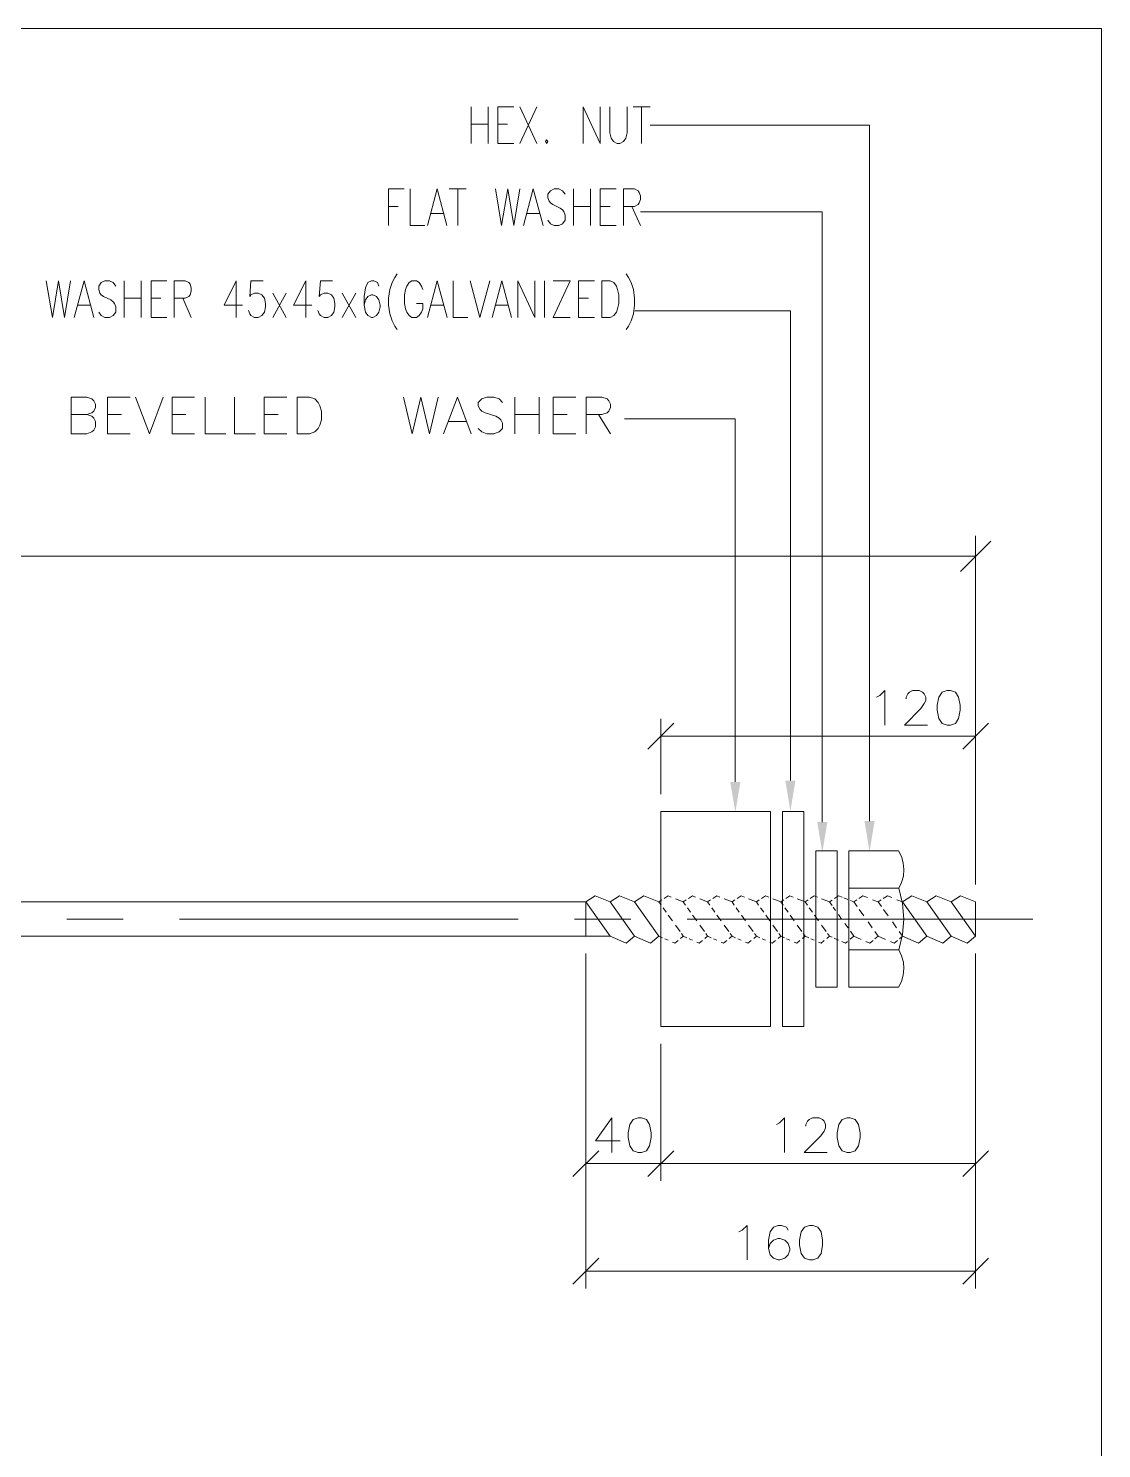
# Model space of a CAD drawing. Header units: millimetres. Extents: x 2 to 579, y 1 to 405.
# Drawn here: x 197.5 to 245.1, y 152.6 to 215.6 of the extents above; entities that cross this region are included whole.
import ezdxf

# ---------------------------------------------------------------- set-up
doc = ezdxf.new("R2010")
doc.units = ezdxf.units.MM
doc.linetypes.add('XKITLINE00', pattern=[0])
doc.layers.add('GraphicObject', color=6, linetype='Continuous', lineweight=0)
doc.layers.add('LinkedObject', color=7, linetype='Continuous', lineweight=0)

# ---------------------------------------------------------------- blocks, each defined once
blk = doc.blocks.new('*A3')
at = {"layer": 'GraphicObject', "color": 3, "linetype": 'XKITLINE00', "lineweight": 0}
for p, q in [((245.119, 215.557), (110.559, 215.557)), ((245.119, 76.605), (245.119, 215.557))]:
    blk.add_line(p, q, dxfattribs=at)
blk = doc.blocks.new('*A4')
at = {"layer": 'LinkedObject'}
for points in [[(229.106, 182.17), (228.881, 180.82), (228.656, 182.17)], [(231.548, 182.231), (231.323, 180.881), (231.098, 182.231)], [(232.963, 180.391), (232.738, 179.041), (232.513, 180.391)], [(235.056, 180.431), (234.831, 179.081), (234.606, 180.431)]]:
    blk.add_hatch(color=1, dxfattribs=at).paths.add_polyline_path(points, flags=17)
at = {"layer": 'LinkedObject', "color": 2, "linetype": 'XKITLINE00', "lineweight": 0}
for p, q in [((217.168, 212.083), (217.168, 210.463)), ((217.924, 212.083), (217.924, 210.463)), ((218.356, 210.463), (218.356, 212.083)), ((218.356, 212.083), (219.058, 212.083)), ((220.084, 212.083), (219.328, 210.463)), ((219.328, 212.083), (220.084, 210.463)), ((222.136, 210.463), (222.136, 212.083)), ((222.136, 212.083), (222.892, 210.463)), ((222.892, 210.463), (222.892, 212.083)), ((223.324, 212.083), (223.324, 210.926)), ((224.08, 210.926), (224.08, 212.083)), ((224.35, 212.083), (225.106, 212.083)), ((224.728, 212.083), (224.728, 210.463)), ((217.168, 211.312), (217.924, 211.312)), ((218.356, 211.312), (218.788, 211.312)), ((223.324, 210.926), (223.378, 210.695)), ((224.026, 210.695), (224.08, 210.926)), ((219.058, 210.463), (218.356, 210.463)), ((220.516, 210.617), (220.462, 210.54)), ((220.462, 210.54), (220.516, 210.463)), ((220.57, 210.54), (220.516, 210.617)), ((220.516, 210.463), (220.57, 210.54)), ((223.378, 210.695), (223.486, 210.54)), ((223.486, 210.54), (223.648, 210.463)), ((223.648, 210.463), (223.756, 210.463)), ((223.756, 210.463), (223.918, 210.54)), ((223.918, 210.54), (224.026, 210.695)), ((213.501, 206.822), (213.501, 208.442)), ((213.501, 208.442), (214.203, 208.442)), ((214.473, 208.442), (214.473, 206.822)), ((215.229, 206.822), (215.661, 208.442)), ((215.661, 208.442), (216.093, 206.822)), ((216.201, 208.442), (216.957, 208.442)), ((216.579, 208.442), (216.579, 206.822)), ((218.253, 208.442), (218.523, 206.822)), ((218.523, 206.822), (218.793, 208.442)), ((218.793, 208.442), (219.063, 206.822)), ((219.063, 206.822), (219.333, 208.442)), ((219.495, 206.822), (219.927, 208.442)), ((219.927, 208.442), (220.359, 206.822)), ((220.575, 208.21), (220.683, 208.365)), ((220.683, 208.365), (220.845, 208.442)), ((220.845, 208.442), (221.061, 208.442)), ((221.061, 208.442), (221.223, 208.365)), ((221.223, 208.365), (221.331, 208.21)), ((221.709, 208.442), (221.709, 206.822)), ((222.465, 208.442), (222.465, 206.822)), ((222.897, 206.822), (222.897, 208.442)), ((222.897, 208.442), (223.599, 208.442)), ((223.923, 206.822), (223.923, 208.442)), ((223.923, 208.442), (224.409, 208.442)), ((224.409, 208.442), (224.571, 208.365)), ((224.571, 208.365), (224.625, 208.287)), ((213.501, 207.67), (213.933, 207.67)), ((220.575, 208.056), (220.575, 208.21)), ((220.629, 207.902), (220.575, 208.056)), ((220.683, 207.825), (220.629, 207.902)), ((220.791, 207.747), (220.683, 207.825)), ((221.115, 207.593), (220.791, 207.747)), ((221.709, 207.67), (222.465, 207.67)), ((222.897, 207.67), (223.329, 207.67)), ((224.409, 207.67), (223.923, 207.67)), ((224.301, 207.67), (224.679, 206.822)), ((224.571, 207.747), (224.409, 207.67)), ((224.625, 207.825), (224.571, 207.747)), ((224.625, 208.287), (224.679, 208.133)), ((224.679, 207.979), (224.625, 207.825)), ((224.679, 208.133), (224.679, 207.979)), ((215.391, 207.362), (215.931, 207.362)), ((219.657, 207.362), (220.197, 207.362)), ((220.575, 207.053), (220.683, 206.899)), ((221.223, 207.516), (221.115, 207.593)), ((221.277, 207.439), (221.223, 207.516)), ((221.223, 206.899), (221.331, 207.053)), ((221.331, 207.285), (221.277, 207.439)), ((221.331, 207.053), (221.331, 207.285)), ((214.473, 206.822), (215.121, 206.822)), ((220.683, 206.899), (220.845, 206.822)), ((220.845, 206.822), (221.061, 206.822)), ((221.061, 206.822), (221.223, 206.899)), ((223.599, 206.822), (222.897, 206.822)), ((213.673, 204.295), (213.781, 204.526)), ((213.781, 204.526), (213.889, 204.68)), ((224.149, 204.526), (224.041, 204.68)), ((224.257, 204.295), (224.149, 204.526)), ((198.337, 204.372), (198.607, 202.752)), ((198.607, 202.752), (198.877, 204.372)), ((198.877, 204.372), (199.147, 202.752)), ((199.147, 202.752), (199.417, 204.372)), ((199.579, 202.752), (200.011, 204.372)), ((200.011, 204.372), (200.443, 202.752)), ((200.659, 204.14), (200.767, 204.295)), ((200.659, 203.986), (200.659, 204.14)), ((200.713, 203.832), (200.659, 203.986)), ((200.767, 204.295), (200.929, 204.372)), ((200.929, 204.372), (201.145, 204.372)), ((201.145, 204.372), (201.307, 204.295)), ((201.307, 204.295), (201.415, 204.14)), ((201.793, 204.372), (201.793, 202.752)), ((202.549, 204.372), (202.549, 202.752)), ((202.981, 202.752), (202.981, 204.372)), ((202.981, 204.372), (203.683, 204.372)), ((204.007, 202.752), (204.007, 204.372)), ((204.007, 204.372), (204.493, 204.372)), ((204.493, 204.372), (204.655, 204.295)), ((204.655, 204.295), (204.709, 204.218)), ((204.709, 204.218), (204.763, 204.063)), ((204.763, 203.909), (204.709, 203.755)), ((204.763, 204.063), (204.763, 203.909)), ((206.761, 204.372), (206.221, 203.292)), ((206.761, 202.752), (206.761, 204.372)), ((207.355, 203.678), (207.409, 204.372)), ((207.409, 204.372), (207.949, 204.372)), ((209.839, 204.372), (209.299, 203.292)), ((209.839, 202.752), (209.839, 204.372)), ((210.433, 203.678), (210.487, 204.372)), ((210.487, 204.372), (211.027, 204.372)), ((212.485, 204.063), (212.431, 203.678)), ((212.593, 204.295), (212.485, 204.063)), ((212.755, 204.372), (212.593, 204.295)), ((212.863, 204.372), (212.755, 204.372)), ((213.025, 204.295), (212.863, 204.372)), ((213.079, 204.14), (213.025, 204.295)), ((213.511, 203.6), (213.565, 203.986)), ((213.565, 203.986), (213.673, 204.295)), ((214.267, 203.986), (214.213, 203.755)), ((214.321, 204.14), (214.267, 203.986)), ((214.429, 204.295), (214.321, 204.14)), ((214.537, 204.372), (214.429, 204.295)), ((214.753, 204.372), (214.537, 204.372)), ((214.861, 204.295), (214.753, 204.372)), ((214.969, 204.14), (214.861, 204.295)), ((215.023, 203.986), (214.969, 204.14)), ((215.239, 202.752), (215.671, 204.372)), ((215.671, 204.372), (216.103, 202.752)), ((216.373, 204.372), (216.373, 202.752)), ((217.129, 204.372), (217.561, 202.752)), ((217.561, 202.752), (217.993, 204.372)), ((218.101, 202.752), (218.533, 204.372)), ((218.533, 204.372), (218.965, 202.752)), ((219.235, 202.752), (219.235, 204.372)), ((219.235, 204.372), (219.991, 202.752)), ((219.991, 202.752), (219.991, 204.372)), ((220.423, 204.372), (220.423, 202.752)), ((220.801, 204.372), (221.557, 204.372)), ((221.557, 204.372), (220.801, 202.752)), ((221.935, 202.752), (221.935, 204.372)), ((221.935, 204.372), (222.637, 204.372)), ((222.961, 202.752), (222.961, 204.372)), ((222.961, 204.372), (223.339, 204.372)), ((223.339, 204.372), (223.501, 204.295)), ((223.501, 204.295), (223.609, 204.14)), ((223.609, 204.14), (223.663, 203.986)), ((223.663, 203.986), (223.717, 203.755)), ((224.365, 203.986), (224.257, 204.295)), ((224.419, 203.6), (224.365, 203.986)), ((199.741, 203.292), (200.281, 203.292)), ((200.767, 203.755), (200.713, 203.832)), ((200.875, 203.678), (200.767, 203.755)), ((201.199, 203.523), (200.875, 203.678)), ((201.307, 203.446), (201.199, 203.523)), ((201.361, 203.369), (201.307, 203.446)), ((201.415, 203.215), (201.361, 203.369)), ((201.793, 203.6), (202.549, 203.6)), ((202.981, 203.6), (203.413, 203.6)), ((204.493, 203.6), (204.007, 203.6)), ((204.385, 203.6), (204.763, 202.752)), ((204.655, 203.678), (204.493, 203.6)), ((204.709, 203.755), (204.655, 203.678)), ((206.221, 203.292), (207.031, 203.292)), ((207.409, 203.755), (207.355, 203.678)), ((207.571, 203.832), (207.409, 203.755)), ((207.733, 203.832), (207.571, 203.832)), ((207.895, 203.755), (207.733, 203.832)), ((208.003, 203.6), (207.895, 203.755)), ((208.057, 203.369), (208.003, 203.6)), ((208.057, 203.215), (208.057, 203.369)), ((208.975, 203.832), (208.381, 202.752)), ((208.381, 203.832), (208.975, 202.752)), ((209.299, 203.292), (210.109, 203.292)), ((210.487, 203.755), (210.433, 203.678)), ((210.649, 203.832), (210.487, 203.755)), ((210.811, 203.832), (210.649, 203.832)), ((210.973, 203.755), (210.811, 203.832)), ((211.081, 203.6), (210.973, 203.755)), ((211.135, 203.369), (211.081, 203.6)), ((211.135, 203.215), (211.135, 203.369)), ((212.053, 203.832), (211.459, 202.752)), ((211.459, 203.832), (212.053, 202.752)), ((212.431, 203.678), (212.431, 203.292)), ((212.485, 203.523), (212.431, 203.292)), ((212.431, 203.292), (212.485, 202.983)), ((212.593, 203.678), (212.485, 203.523)), ((212.755, 203.755), (212.593, 203.678)), ((212.809, 203.755), (212.755, 203.755)), ((212.971, 203.678), (212.809, 203.755)), ((213.079, 203.523), (212.971, 203.678)), ((213.133, 203.292), (213.079, 203.523)), ((213.133, 203.215), (213.133, 203.292)), ((213.511, 203.292), (213.511, 203.6)), ((213.565, 202.906), (213.511, 203.292)), ((214.213, 203.755), (214.213, 203.369)), ((214.213, 203.369), (214.267, 203.138)), ((215.023, 203.369), (214.753, 203.369)), ((215.023, 203.138), (215.023, 203.369)), ((215.401, 203.292), (215.941, 203.292)), ((218.263, 203.292), (218.803, 203.292)), ((221.935, 203.6), (222.367, 203.6)), ((223.717, 203.369), (223.663, 203.138)), ((223.717, 203.755), (223.717, 203.369)), ((224.365, 202.906), (224.419, 203.292)), ((224.419, 203.292), (224.419, 203.6)), ((200.659, 202.983), (200.767, 202.829)), ((200.767, 202.829), (200.929, 202.752)), ((200.929, 202.752), (201.145, 202.752)), ((201.145, 202.752), (201.307, 202.829)), ((201.307, 202.829), (201.415, 202.983)), ((201.415, 202.983), (201.415, 203.215)), ((203.683, 202.752), (202.981, 202.752)), ((207.301, 203.06), (207.355, 202.906)), ((207.355, 202.906), (207.409, 202.829)), ((207.409, 202.829), (207.571, 202.752)), ((207.571, 202.752), (207.733, 202.752)), ((207.733, 202.752), (207.895, 202.829)), ((207.895, 202.829), (208.003, 202.983)), ((208.003, 202.983), (208.057, 203.215)), ((210.379, 203.06), (210.433, 202.906)), ((210.433, 202.906), (210.487, 202.829)), ((210.487, 202.829), (210.649, 202.752)), ((210.649, 202.752), (210.811, 202.752)), ((210.811, 202.752), (210.973, 202.829)), ((210.973, 202.829), (211.081, 202.983)), ((211.081, 202.983), (211.135, 203.215)), ((212.485, 202.983), (212.593, 202.829)), ((212.593, 202.829), (212.755, 202.752)), ((212.755, 202.752), (212.809, 202.752)), ((212.809, 202.752), (212.971, 202.829)), ((212.971, 202.829), (213.079, 202.983)), ((213.079, 202.983), (213.133, 203.215)), ((213.673, 202.598), (213.565, 202.906)), ((214.267, 203.138), (214.321, 202.983)), ((214.321, 202.983), (214.429, 202.829)), ((214.429, 202.829), (214.537, 202.752)), ((214.537, 202.752), (214.753, 202.752)), ((214.753, 202.752), (214.861, 202.829)), ((214.861, 202.829), (214.969, 202.983)), ((214.969, 202.983), (215.023, 203.138)), ((216.373, 202.752), (217.021, 202.752)), ((220.801, 202.752), (221.557, 202.752)), ((222.637, 202.752), (221.935, 202.752)), ((223.339, 202.752), (222.961, 202.752)), ((223.501, 202.829), (223.339, 202.752)), ((223.609, 202.983), (223.501, 202.829)), ((223.663, 203.138), (223.609, 202.983)), ((224.257, 202.598), (224.365, 202.906)), ((213.781, 202.366), (213.673, 202.598)), ((213.889, 202.212), (213.781, 202.366)), ((224.041, 202.212), (224.149, 202.366)), ((224.149, 202.366), (224.257, 202.598)), ((199.435, 197.597), (199.435, 199.217)), ((199.435, 199.217), (200.13, 199.217)), ((200.13, 199.217), (200.361, 199.139)), ((200.361, 199.139), (200.438, 199.062)), ((200.438, 199.062), (200.515, 198.908)), ((200.515, 198.908), (200.515, 198.754)), ((201.055, 197.597), (201.055, 199.217)), ((201.055, 199.217), (202.058, 199.217)), ((202.29, 199.217), (202.907, 197.597)), ((202.907, 197.597), (203.524, 199.217)), ((203.91, 197.597), (203.91, 199.217)), ((203.91, 199.217), (204.912, 199.217)), ((205.375, 199.217), (205.375, 197.597)), ((206.687, 199.217), (206.687, 197.597)), ((207.998, 197.597), (207.998, 199.217)), ((207.998, 199.217), (209.001, 199.217)), ((209.464, 197.597), (209.464, 199.217)), ((209.464, 199.217), (210.004, 199.217)), ((210.004, 199.217), (210.235, 199.139)), ((210.235, 199.139), (210.39, 198.985)), ((210.39, 198.985), (210.467, 198.831)), ((214.17, 199.217), (214.555, 197.597)), ((214.555, 197.597), (214.941, 199.217)), ((214.941, 199.217), (215.327, 197.597)), ((215.327, 197.597), (215.712, 199.217)), ((215.944, 197.597), (216.561, 199.217)), ((216.561, 199.217), (217.178, 197.597)), ((217.487, 198.985), (217.641, 199.139)), ((217.487, 198.831), (217.487, 198.985)), ((217.641, 199.139), (217.872, 199.217)), ((217.872, 199.217), (218.181, 199.217)), ((218.181, 199.217), (218.412, 199.139)), ((218.412, 199.139), (218.567, 198.985)), ((219.107, 199.217), (219.107, 197.597)), ((220.187, 199.217), (220.187, 197.597)), ((220.804, 197.597), (220.804, 199.217)), ((220.804, 199.217), (221.807, 199.217)), ((222.27, 197.597), (222.27, 199.217)), ((222.27, 199.217), (222.964, 199.217)), ((222.964, 199.217), (223.195, 199.139)), ((223.195, 199.139), (223.272, 199.062)), ((223.272, 199.062), (223.35, 198.908)), ((223.35, 198.908), (223.35, 198.754)), ((200.13, 198.445), (199.435, 198.445)), ((199.435, 198.445), (200.13, 198.445)), ((200.361, 198.522), (200.13, 198.445)), ((200.13, 198.445), (200.361, 198.368)), ((200.438, 198.599), (200.361, 198.522)), ((200.361, 198.368), (200.438, 198.291)), ((200.515, 198.754), (200.438, 198.599)), ((200.438, 198.291), (200.515, 198.137)), ((201.055, 198.445), (201.672, 198.445)), ((203.91, 198.445), (204.527, 198.445)), ((207.998, 198.445), (208.615, 198.445)), ((210.467, 198.831), (210.544, 198.599)), ((210.544, 198.599), (210.544, 198.214)), ((217.564, 198.677), (217.487, 198.831)), ((217.641, 198.599), (217.564, 198.677)), ((217.795, 198.522), (217.641, 198.599)), ((218.258, 198.368), (217.795, 198.522)), ((218.412, 198.291), (218.258, 198.368)), ((218.49, 198.214), (218.412, 198.291)), ((219.107, 198.445), (220.187, 198.445)), ((220.804, 198.445), (221.421, 198.445)), ((222.964, 198.445), (222.27, 198.445)), ((222.81, 198.445), (223.35, 197.597)), ((223.195, 198.522), (222.964, 198.445)), ((223.272, 198.599), (223.195, 198.522)), ((223.35, 198.754), (223.272, 198.599)), ((200.13, 197.597), (199.435, 197.597)), ((200.361, 197.674), (200.13, 197.597)), ((200.438, 197.751), (200.361, 197.674)), ((200.515, 197.905), (200.438, 197.751)), ((200.515, 198.137), (200.515, 197.905)), ((202.058, 197.597), (201.055, 197.597)), ((204.912, 197.597), (203.91, 197.597)), ((205.375, 197.597), (206.301, 197.597)), ((206.687, 197.597), (207.612, 197.597)), ((209.001, 197.597), (207.998, 197.597)), ((210.004, 197.597), (209.464, 197.597)), ((210.235, 197.674), (210.004, 197.597)), ((210.39, 197.828), (210.235, 197.674)), ((210.467, 197.982), (210.39, 197.828)), ((210.544, 198.214), (210.467, 197.982)), ((216.175, 198.137), (216.947, 198.137)), ((217.487, 197.828), (217.641, 197.674)), ((217.641, 197.674), (217.872, 197.597)), ((217.872, 197.597), (218.181, 197.597)), ((218.181, 197.597), (218.412, 197.674)), ((218.412, 197.674), (218.567, 197.828)), ((218.567, 198.059), (218.49, 198.214)), ((218.567, 197.828), (218.567, 198.059)), ((221.807, 197.597), (220.804, 197.597))]:
    blk.add_line(p, q, dxfattribs=at)
at = {"layer": 'LinkedObject', "color": 1, "linetype": 'XKITLINE00', "lineweight": 0}
for p, q in [((234.831, 211.273), (225.11, 211.273)), ((234.831, 180.431), (234.831, 211.273)), ((232.738, 207.424), (224.683, 207.424)), ((232.738, 180.391), (232.738, 207.424)), ((231.323, 203.041), (224.423, 203.041)), ((231.323, 182.231), (231.323, 203.041)), ((228.881, 198.253), (223.975, 198.253)), ((228.881, 182.17), (228.881, 198.253)), ((238.86, 191.494), (240.21, 192.844)), ((239.535, 177.752), (239.535, 193.069)), ((239.535, 192.169), (117.06, 192.169)), ((226.155, 184.768), (225.008, 183.62)), ((225.581, 181.624), (225.581, 184.959)), ((238.961, 183.62), (240.109, 184.768)), ((239.535, 177.617), (239.535, 184.959)), ((225.581, 184.194), (239.535, 184.194)), ((222.255, 174.572), (222.255, 159.727)), ((222.255, 174.529), (222.255, 164.49)), ((239.535, 174.572), (239.535, 159.727)), ((239.535, 173.492), (239.535, 164.49)), ((225.581, 170.565), (225.581, 164.49)), ((225.581, 169.433), (225.581, 164.49)), ((222.829, 165.829), (221.681, 164.682)), ((225.008, 164.682), (226.155, 165.829)), ((226.155, 165.829), (225.008, 164.682)), ((238.961, 164.682), (240.109, 165.829)), ((222.255, 165.255), (225.581, 165.255)), ((225.581, 165.255), (239.535, 165.255)), ((222.829, 161.066), (221.681, 159.918)), ((239.535, 160.492), (222.255, 160.492)), ((238.961, 159.918), (240.109, 161.066))]:
    blk.add_line(p, q, dxfattribs=at)
at = {"layer": 'LinkedObject', "color": 7, "linetype": 'XKITLINE00', "lineweight": 0}
for p, q in [((235.138, 185.93), (235.284, 186.003)), ((235.284, 186.003), (235.503, 186.221)), ((235.503, 186.221), (235.503, 184.691)), ((236.45, 185.93), (236.523, 186.075)), ((236.45, 185.857), (236.45, 185.93)), ((236.523, 186.075), (236.596, 186.148)), ((236.596, 186.148), (236.741, 186.221)), ((236.741, 186.221), (237.033, 186.221)), ((237.033, 186.221), (237.178, 186.148)), ((237.251, 185.638), (237.106, 185.42)), ((237.178, 186.148), (237.251, 186.075)), ((237.251, 186.075), (237.324, 185.93)), ((237.324, 185.784), (237.251, 185.638)), ((237.324, 185.93), (237.324, 185.784)), ((237.907, 185.93), (237.834, 185.565)), ((238.053, 186.148), (237.907, 185.93)), ((238.271, 186.221), (238.053, 186.148)), ((238.417, 186.221), (238.271, 186.221)), ((238.636, 186.148), (238.417, 186.221)), ((238.781, 185.93), (238.636, 186.148)), ((238.854, 185.565), (238.781, 185.93)), ((237.106, 185.42), (236.377, 184.691)), ((237.834, 185.565), (237.834, 185.347)), ((237.834, 185.347), (237.907, 184.983)), ((238.781, 184.983), (238.854, 185.347)), ((238.854, 185.347), (238.854, 185.565)), ((236.377, 184.691), (237.397, 184.691)), ((237.907, 184.983), (238.053, 184.764)), ((238.053, 184.764), (238.271, 184.691)), ((238.271, 184.691), (238.417, 184.691)), ((238.417, 184.691), (238.636, 184.764)), ((238.636, 184.764), (238.781, 184.983)), ((239.535, 184.194), (239.535, 184.194)), ((225.581, 180.859), (225.581, 180.859)), ((134.34, 176.852), (222.255, 176.852)), ((222.661, 177.121), (222.255, 176.852)), ((222.661, 177.121), (222.255, 176.852)), ((223.335, 175.337), (222.255, 176.852)), ((222.255, 176.852), (222.255, 175.337)), ((223.335, 175.337), (222.255, 176.852)), ((223.335, 176.852), (222.661, 177.121)), ((223.335, 176.852), (222.661, 177.121)), ((223.741, 177.121), (223.335, 176.852)), ((223.741, 177.121), (223.335, 176.852)), ((224.415, 175.337), (223.335, 176.852)), ((224.415, 175.337), (223.335, 176.852)), ((224.415, 176.852), (223.741, 177.121)), ((224.415, 176.852), (223.741, 177.121)), ((224.821, 177.121), (224.415, 176.852)), ((225.495, 175.337), (224.415, 176.852)), ((225.495, 176.852), (224.821, 177.121)), ((225.625, 176.938), (225.495, 176.852)), ((225.595, 176.711), (225.495, 176.852)), ((225.901, 177.121), (225.721, 177.001)), ((226.042, 177.064), (225.901, 177.121)), ((226.575, 176.852), (226.225, 176.992)), ((226.705, 176.938), (226.575, 176.852)), ((226.675, 176.711), (226.575, 176.852)), ((226.981, 177.121), (226.801, 177.001)), ((227.122, 177.064), (226.981, 177.121)), ((227.655, 176.852), (227.305, 176.992)), ((227.785, 176.938), (227.655, 176.852)), ((227.755, 176.711), (227.655, 176.852)), ((228.061, 177.121), (227.881, 177.001)), ((228.202, 177.064), (228.061, 177.121)), ((228.735, 176.852), (228.385, 176.992)), ((228.865, 176.938), (228.735, 176.852)), ((228.835, 176.711), (228.735, 176.852)), ((229.141, 177.121), (228.961, 177.001)), ((229.282, 177.064), (229.141, 177.121)), ((229.815, 176.852), (229.465, 176.992)), ((229.945, 176.938), (229.815, 176.852)), ((229.915, 176.711), (229.815, 176.852)), ((230.221, 177.121), (230.041, 177.001)), ((230.362, 177.064), (230.221, 177.121)), ((230.895, 176.852), (230.545, 176.992)), ((231.025, 176.938), (230.895, 176.852)), ((230.995, 176.711), (230.895, 176.852)), ((231.301, 177.121), (231.121, 177.001)), ((231.442, 177.064), (231.301, 177.121)), ((231.975, 176.852), (231.625, 176.992)), ((232.105, 176.938), (231.975, 176.852)), ((232.075, 176.711), (231.975, 176.852)), ((232.381, 177.121), (232.201, 177.001)), ((232.522, 177.064), (232.381, 177.121)), ((233.055, 176.852), (232.705, 176.992)), ((233.169, 176.927), (233.055, 176.852)), ((233.17, 176.691), (233.055, 176.852)), ((233.461, 177.121), (233.278, 176.999)), ((233.624, 177.056), (233.461, 177.121)), ((233.865, 176.959), (233.694, 177.028)), ((234.135, 176.852), (233.989, 176.91)), ((234.273, 176.943), (234.135, 176.852)), ((234.282, 176.646), (234.135, 176.852)), ((234.541, 177.121), (234.358, 176.999)), ((234.734, 177.044), (234.541, 177.121)), ((235.215, 176.852), (234.966, 176.951)), ((235.353, 176.943), (235.215, 176.852)), ((235.362, 176.646), (235.215, 176.852)), ((235.621, 177.121), (235.438, 176.999)), ((235.814, 177.044), (235.621, 177.121)), ((236.295, 176.852), (236.046, 176.951)), ((236.701, 177.121), (236.295, 176.852)), ((237.375, 175.337), (236.295, 176.852)), ((237.375, 176.852), (236.701, 177.121)), ((237.781, 177.121), (237.375, 176.852)), ((238.455, 175.337), (237.375, 176.852)), ((238.455, 176.852), (237.781, 177.121)), ((238.861, 177.121), (238.455, 176.852)), ((239.535, 175.337), (238.455, 176.852)), ((239.535, 176.852), (238.861, 177.121)), ((239.535, 176.852), (239.535, 176.852)), ((239.535, 176.852), (239.535, 176.852)), ((239.535, 176.852), (239.535, 175.337)), ((225.818, 176.399), (225.682, 176.589)), ((226.094, 176.011), (225.909, 176.272)), ((226.898, 176.399), (226.762, 176.589)), ((227.174, 176.011), (226.989, 176.272)), ((227.978, 176.399), (227.842, 176.589)), ((228.254, 176.011), (228.069, 176.272)), ((229.058, 176.399), (228.922, 176.589)), ((229.334, 176.011), (229.149, 176.272)), ((230.138, 176.399), (230.002, 176.589)), ((230.414, 176.011), (230.229, 176.272)), ((231.218, 176.399), (231.082, 176.589)), ((231.494, 176.011), (231.309, 176.272)), ((232.298, 176.399), (232.162, 176.589)), ((232.574, 176.011), (232.389, 176.272)), ((233.324, 176.474), (233.219, 176.622)), ((233.595, 176.095), (233.448, 176.301)), ((234.572, 176.239), (234.372, 176.52)), ((235.652, 176.239), (235.452, 176.52)), ((226.429, 175.542), (226.224, 175.829)), ((227.509, 175.542), (227.304, 175.829)), ((228.589, 175.542), (228.384, 175.829)), ((229.669, 175.542), (229.464, 175.829)), ((230.749, 175.542), (230.544, 175.829)), ((231.829, 175.542), (231.624, 175.829)), ((232.909, 175.542), (232.704, 175.829)), ((233.877, 175.699), (233.737, 175.895)), ((234.952, 175.706), (234.765, 175.968)), ((236.032, 175.706), (235.845, 175.968)), ((222.255, 175.337), (133.26, 175.337)), ((222.255, 175.337), (222.255, 175.337)), ((222.255, 175.337), (223.335, 175.337)), ((222.255, 175.294), (222.255, 175.294)), ((223.335, 175.337), (224.041, 175.022)), ((223.335, 175.337), (224.041, 175.022)), ((224.041, 175.022), (224.415, 175.337)), ((224.041, 175.022), (224.415, 175.337)), ((224.415, 175.337), (225.121, 175.022)), ((225.121, 175.022), (225.495, 175.337)), ((225.495, 175.337), (225.409, 175.457)), ((225.495, 175.337), (225.654, 175.266)), ((225.754, 175.222), (225.901, 175.156)), ((226.09, 175.072), (226.201, 175.022)), ((226.201, 175.022), (226.345, 175.144)), ((226.455, 175.237), (226.575, 175.337)), ((226.575, 175.337), (226.489, 175.457)), ((226.575, 175.337), (226.734, 175.266)), ((226.834, 175.222), (226.981, 175.156)), ((227.17, 175.072), (227.281, 175.022)), ((227.281, 175.022), (227.425, 175.144)), ((227.535, 175.237), (227.655, 175.337)), ((227.655, 175.337), (227.569, 175.457)), ((227.655, 175.337), (227.814, 175.266)), ((227.914, 175.222), (228.061, 175.156)), ((228.25, 175.072), (228.361, 175.022)), ((228.361, 175.022), (228.505, 175.144)), ((228.615, 175.237), (228.735, 175.337)), ((228.735, 175.337), (228.649, 175.457)), ((228.735, 175.337), (228.894, 175.266)), ((228.994, 175.222), (229.141, 175.156)), ((229.33, 175.072), (229.441, 175.022)), ((229.441, 175.022), (229.585, 175.144)), ((229.695, 175.237), (229.815, 175.337)), ((229.815, 175.337), (229.729, 175.457)), ((229.815, 175.337), (229.974, 175.266)), ((230.074, 175.222), (230.221, 175.156)), ((230.41, 175.072), (230.521, 175.022)), ((230.521, 175.022), (230.665, 175.144)), ((230.775, 175.237), (230.895, 175.337)), ((230.895, 175.337), (230.809, 175.457)), ((230.895, 175.337), (231.054, 175.266)), ((231.154, 175.222), (231.301, 175.156)), ((231.49, 175.072), (231.601, 175.022)), ((231.601, 175.022), (231.745, 175.144)), ((231.855, 175.237), (231.975, 175.337)), ((231.975, 175.337), (231.889, 175.457)), ((231.975, 175.337), (232.134, 175.266)), ((232.234, 175.222), (232.381, 175.156)), ((232.57, 175.072), (232.681, 175.022)), ((232.681, 175.022), (232.825, 175.144)), ((232.935, 175.237), (233.055, 175.337)), ((233.055, 175.337), (232.969, 175.457)), ((233.055, 175.337), (233.17, 175.286)), ((233.262, 175.245), (233.45, 175.161)), ((233.602, 175.093), (233.761, 175.022)), ((233.761, 175.022), (233.849, 175.097)), ((233.972, 175.2), (234.135, 175.337)), ((234.135, 175.337), (233.984, 175.55)), ((234.135, 175.337), (234.455, 175.194)), ((234.673, 175.097), (234.841, 175.022)), ((234.841, 175.022), (234.987, 175.145)), ((235.215, 175.337), (235.07, 175.541)), ((235.072, 175.217), (235.215, 175.337)), ((235.215, 175.337), (235.535, 175.194)), ((235.753, 175.097), (235.921, 175.022)), ((235.921, 175.022), (236.067, 175.145)), ((236.295, 175.337), (236.15, 175.541)), ((236.152, 175.217), (236.295, 175.337)), ((236.295, 175.337), (237.001, 175.022)), ((237.001, 175.022), (237.375, 175.337)), ((237.375, 175.337), (238.081, 175.022)), ((238.081, 175.022), (238.455, 175.337)), ((238.455, 175.337), (239.161, 175.022)), ((239.161, 175.022), (239.535, 175.337)), ((239.535, 175.337), (239.535, 175.337)), ((239.535, 174.257), (239.535, 174.257)), ((225.581, 171.33), (225.581, 171.33)), ((225.581, 170.198), (225.581, 170.198)), ((223.408, 167.283), (222.68, 166.263)), ((223.408, 165.753), (223.408, 167.283)), ((224.21, 166.991), (224.137, 166.627)), ((224.355, 167.21), (224.21, 166.991)), ((224.574, 167.283), (224.355, 167.21)), ((224.72, 167.283), (224.574, 167.283)), ((224.938, 167.21), (224.72, 167.283)), ((225.084, 166.991), (224.938, 167.21)), ((225.157, 166.627), (225.084, 166.991)), ((230.7, 166.991), (230.846, 167.064)), ((230.846, 167.064), (231.065, 167.283)), ((231.065, 167.283), (231.065, 165.753)), ((232.012, 166.991), (232.085, 167.137)), ((232.012, 166.918), (232.012, 166.991)), ((232.085, 167.137), (232.157, 167.21)), ((232.157, 167.21), (232.303, 167.283)), ((232.303, 167.283), (232.595, 167.283)), ((232.595, 167.283), (232.74, 167.21)), ((232.74, 167.21), (232.813, 167.137)), ((232.813, 167.137), (232.886, 166.991)), ((232.886, 166.845), (232.813, 166.7)), ((232.886, 166.991), (232.886, 166.845)), ((233.469, 166.991), (233.396, 166.627)), ((233.615, 167.21), (233.469, 166.991)), ((233.833, 167.283), (233.615, 167.21)), ((233.979, 167.283), (233.833, 167.283)), ((234.197, 167.21), (233.979, 167.283)), ((234.343, 166.991), (234.197, 167.21)), ((234.416, 166.627), (234.343, 166.991)), ((222.68, 166.263), (223.772, 166.263)), ((224.137, 166.627), (224.137, 166.408)), ((224.137, 166.408), (224.21, 166.044)), ((225.084, 166.044), (225.157, 166.408)), ((225.157, 166.408), (225.157, 166.627)), ((232.667, 166.481), (231.939, 165.753)), ((232.813, 166.7), (232.667, 166.481)), ((233.396, 166.627), (233.396, 166.408)), ((233.396, 166.408), (233.469, 166.044)), ((234.343, 166.044), (234.416, 166.408)), ((234.416, 166.408), (234.416, 166.627)), ((224.21, 166.044), (224.355, 165.825)), ((224.355, 165.825), (224.574, 165.753)), ((224.574, 165.753), (224.72, 165.753)), ((224.72, 165.753), (224.938, 165.825)), ((224.938, 165.825), (225.084, 166.044)), ((231.939, 165.753), (232.959, 165.753)), ((233.469, 166.044), (233.615, 165.825)), ((233.615, 165.825), (233.833, 165.753)), ((233.833, 165.753), (233.979, 165.753)), ((233.979, 165.753), (234.197, 165.825)), ((234.197, 165.825), (234.343, 166.044)), ((225.581, 165.255), (225.581, 165.255)), ((239.535, 165.255), (239.535, 165.255)), ((229.183, 162.301), (229.401, 162.519)), ((229.401, 162.519), (229.401, 160.989)), ((230.567, 162.447), (230.421, 162.228)), ((230.786, 162.519), (230.567, 162.447)), ((230.931, 162.519), (230.786, 162.519)), ((231.15, 162.447), (230.931, 162.519)), ((231.223, 162.301), (231.15, 162.447)), ((231.951, 162.447), (231.806, 162.228)), ((232.17, 162.519), (231.951, 162.447)), ((232.316, 162.519), (232.17, 162.519)), ((232.534, 162.447), (232.316, 162.519)), ((232.68, 162.228), (232.534, 162.447)), ((229.037, 162.228), (229.183, 162.301)), ((230.421, 162.228), (230.349, 161.864)), ((230.349, 161.864), (230.349, 161.499)), ((230.567, 161.864), (230.421, 161.718)), ((230.786, 161.937), (230.567, 161.864)), ((230.859, 161.937), (230.786, 161.937)), ((231.077, 161.864), (230.859, 161.937)), ((231.223, 161.718), (231.077, 161.864)), ((231.806, 162.228), (231.733, 161.864)), ((231.733, 161.864), (231.733, 161.645)), ((232.753, 161.864), (232.68, 162.228)), ((232.753, 161.645), (232.753, 161.864)), ((230.421, 161.718), (230.349, 161.499)), ((230.349, 161.499), (230.421, 161.208)), ((230.421, 161.208), (230.567, 161.062)), ((231.077, 161.062), (231.223, 161.208)), ((231.296, 161.499), (231.223, 161.718)), ((231.223, 161.208), (231.296, 161.427)), ((231.296, 161.427), (231.296, 161.499)), ((231.733, 161.645), (231.806, 161.281)), ((231.806, 161.281), (231.951, 161.062)), ((232.534, 161.062), (232.68, 161.281)), ((232.68, 161.281), (232.753, 161.645)), ((222.255, 160.492), (222.255, 160.492)), ((230.567, 161.062), (230.786, 160.989)), ((230.786, 160.989), (230.859, 160.989)), ((230.859, 160.989), (231.077, 161.062)), ((231.951, 161.062), (232.17, 160.989)), ((232.17, 160.989), (232.316, 160.989)), ((232.316, 160.989), (232.534, 161.062))]:
    blk.add_line(p, q, dxfattribs=at)
at = {"layer": 'LinkedObject', "color": 6, "linetype": 'XKITLINE00', "lineweight": 0}
for p, q in [((225.581, 171.33), (225.581, 180.859)), ((230.448, 180.859), (225.581, 180.859)), ((230.448, 171.33), (230.448, 180.859)), ((230.966, 171.33), (230.966, 180.859)), ((231.925, 180.859), (230.966, 180.859)), ((231.925, 171.33), (231.925, 180.859)), ((232.443, 173.07), (232.443, 179.119)), ((233.402, 179.119), (232.443, 179.119)), ((233.402, 173.07), (233.402, 179.119)), ((233.92, 179.119), (233.92, 176.095)), ((233.92, 179.119), (236.113, 179.119)), ((236.243, 178.859), (236.113, 179.119)), ((236.324, 178.58), (236.243, 178.859)), ((236.354, 178.29), (236.324, 178.58)), ((236.33, 178), (236.354, 178.29)), ((236.13, 177.457), (233.92, 177.457)), ((236.13, 177.457), (236.255, 177.719)), ((236.297, 176.785), (236.13, 177.457)), ((236.255, 177.719), (236.33, 178)), ((236.353, 176.095), (236.297, 176.785)), ((199.249, 176.095), (201.749, 176.095)), ((204.249, 176.095), (219.249, 176.095)), ((221.749, 176.095), (224.249, 176.095)), ((226.749, 176.095), (242.075, 176.095)), ((233.92, 173.07), (233.92, 176.095)), ((236.297, 175.404), (236.353, 176.095)), ((236.13, 174.732), (236.297, 175.404)), ((236.13, 174.732), (233.92, 174.732)), ((236.255, 174.47), (236.13, 174.732)), ((236.33, 174.189), (236.255, 174.47)), ((236.324, 173.609), (236.354, 173.899)), ((236.354, 173.899), (236.33, 174.189)), ((233.402, 173.07), (232.443, 173.07)), ((233.92, 173.07), (236.113, 173.07)), ((236.113, 173.07), (236.243, 173.33)), ((236.243, 173.33), (236.324, 173.609)), ((230.448, 171.33), (225.581, 171.33)), ((231.925, 171.33), (230.966, 171.33))]:
    blk.add_line(p, q, dxfattribs=at)

msp = doc.modelspace()

# ---------------------------------------------------------------- block references
at = {"lineweight": 0}
for name in ['*A3', '*A4']:
    msp.add_blockref(name, (0, 0), dxfattribs=at)

doc.saveas('drawing.dxf')
